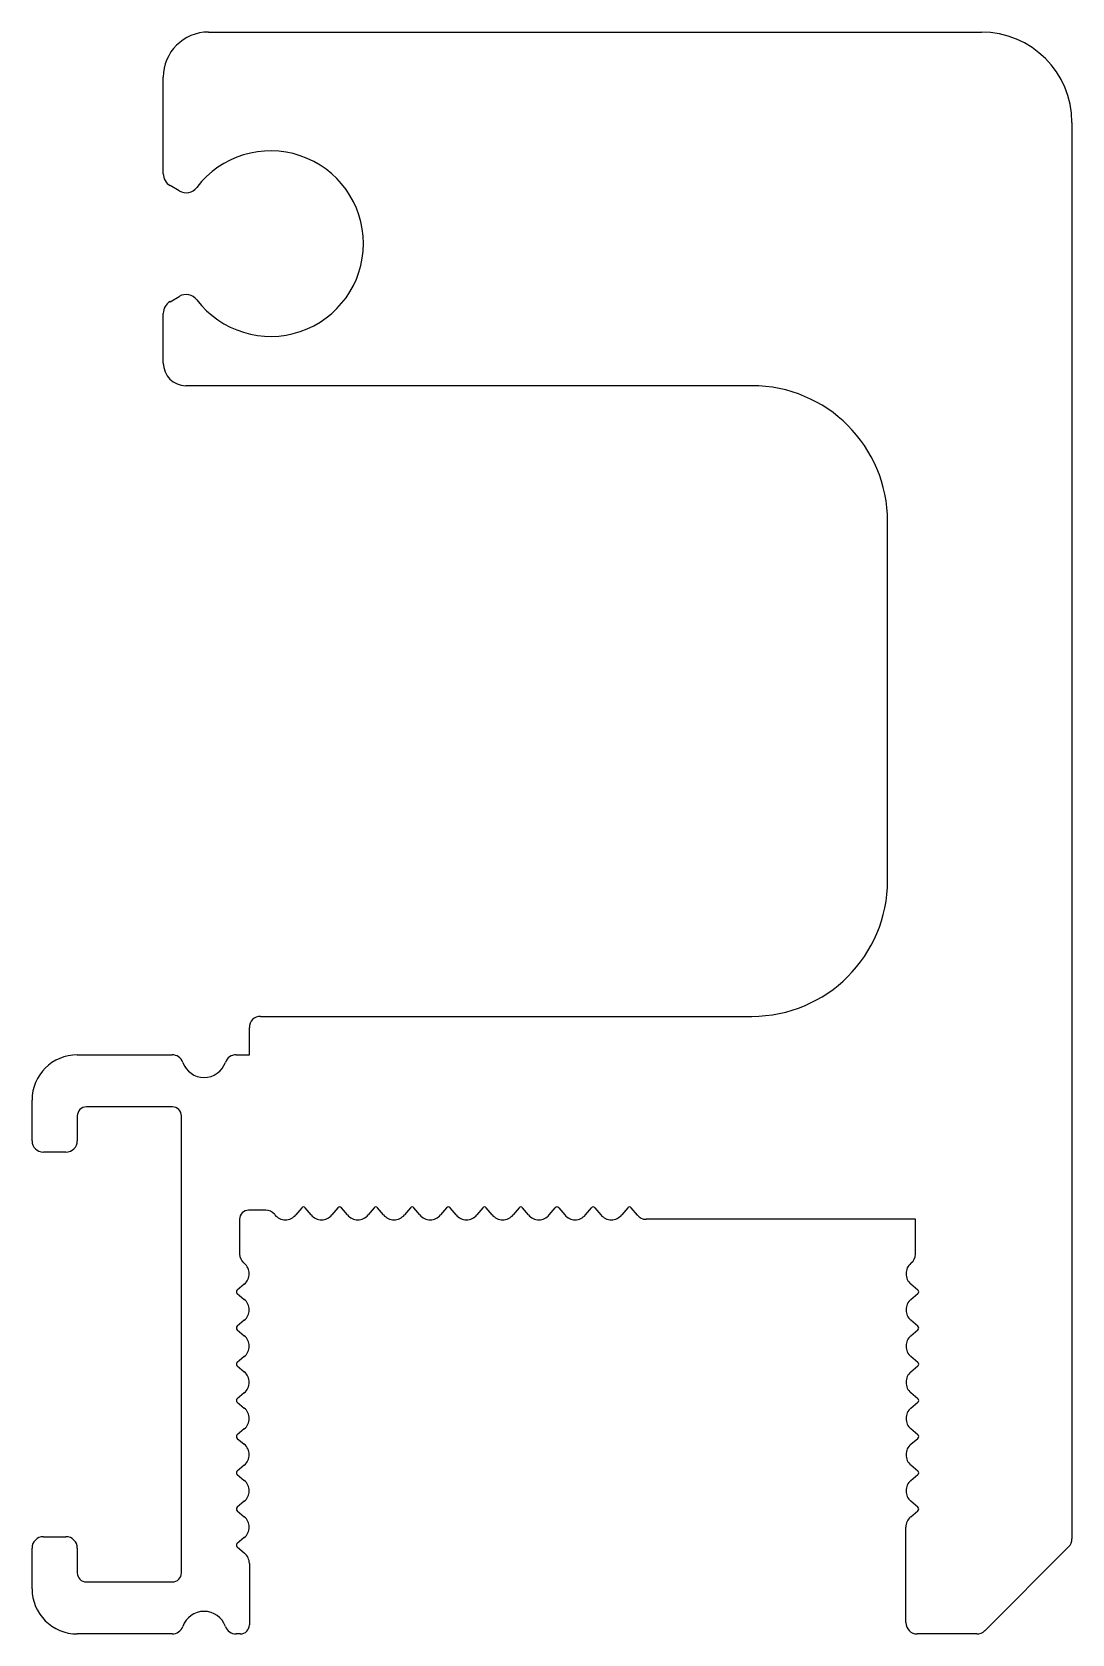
# Model space of a CAD drawing. Extents: x 827.8 to 850.7, y 524.8 to 560.2.
import ezdxf

# ---------------------------------------------------------------- set-up
doc = ezdxf.new("R2010")
doc.units = 0
doc.layers.get('0').update_dxf_attribs({"linetype": 'CONTINUOUS'})

msp = doc.modelspace()

# ---------------------------------------------------------------- linework, layer by layer
for p, q in [((831.664, 560.247), (848.736, 560.247)), ((830.664, 557.114), (830.664, 559.247)), ((850.736, 558.247), (850.736, 526.947)), ((831.018, 556.736), (830.814, 556.854)), ((830.814, 554.287), (831.018, 554.405)), ((830.664, 552.931), (830.664, 554.028)), ((843.664, 552.431), (831.164, 552.431)), ((846.664, 541.493), (846.664, 549.431)), ((832.816, 538.493), (843.664, 538.493)), ((832.566, 537.643), (832.566, 538.243)), ((828.766, 537.643), (830.859, 537.643)), ((832.274, 537.643), (832.566, 537.643)), ((827.766, 535.743), (827.766, 536.643)), ((830.866, 536.493), (828.966, 536.493)), ((828.766, 536.293), (828.766, 535.743)), ((831.066, 526.193), (831.066, 536.293)), ((828.516, 535.493), (828.016, 535.493)), ((833.723, 534.262), (833.591, 534.105)), ((833.932, 534.105), (833.8, 534.262)), ((834.523, 534.262), (834.391, 534.105)), ((834.732, 534.105), (834.6, 534.262)), ((835.323, 534.262), (835.191, 534.105)), ((835.532, 534.105), (835.4, 534.262)), ((836.123, 534.262), (835.991, 534.105)), ((836.332, 534.105), (836.2, 534.262)), ((836.923, 534.262), (836.791, 534.105)), ((837.132, 534.105), (837, 534.262)), ((837.723, 534.262), (837.591, 534.105)), ((837.932, 534.105), (837.8, 534.262)), ((838.523, 534.262), (838.391, 534.105)), ((838.732, 534.105), (838.6, 534.262)), ((839.191, 534.105), (839.323, 534.262)), ((839.4, 534.262), (839.532, 534.105)), ((839.991, 534.105), (840.123, 534.262)), ((840.2, 534.262), (840.332, 534.105)), ((840.923, 534.262), (840.791, 534.105)), ((841.138, 534.097), (841, 534.262)), ((832.351, 534.008), (832.351, 533.238)), ((832.928, 534.208), (832.551, 534.208)), ((833.132, 534.105), (833.12, 534.119)), ((847.277, 534.008), (841.329, 534.008)), ((847.277, 533.234), (847.277, 534.008)), ((832.441, 533.046), (832.455, 533.035)), ((847.178, 533.035), (847.188, 533.043)), ((832.455, 532.575), (832.298, 532.443)), ((847.335, 532.443), (847.178, 532.575)), ((832.298, 532.366), (832.455, 532.235)), ((847.178, 532.235), (847.335, 532.366)), ((832.455, 531.775), (832.298, 531.643)), ((847.335, 531.643), (847.178, 531.775)), ((832.298, 531.566), (832.455, 531.435)), ((847.178, 531.435), (847.335, 531.566)), ((832.455, 530.975), (832.298, 530.843)), ((832.298, 530.766), (832.455, 530.635)), ((847.335, 530.843), (847.178, 530.975)), ((847.178, 530.635), (847.335, 530.766)), ((832.455, 530.175), (832.298, 530.043)), ((847.335, 530.043), (847.178, 530.175)), ((832.298, 529.966), (832.455, 529.835)), ((847.178, 529.835), (847.335, 529.966)), ((832.455, 529.375), (832.298, 529.243)), ((847.335, 529.243), (847.178, 529.375)), ((832.298, 529.166), (832.455, 529.035)), ((847.178, 529.035), (847.335, 529.166)), ((832.455, 528.575), (832.298, 528.443)), ((847.335, 528.443), (847.178, 528.575)), ((832.298, 528.366), (832.455, 528.235)), ((847.178, 528.235), (847.335, 528.366)), ((832.455, 527.775), (832.298, 527.643)), ((832.298, 527.566), (832.455, 527.435)), ((847.174, 527.431), (847.335, 527.566)), ((847.335, 527.643), (847.178, 527.775)), ((847.066, 525.093), (847.066, 527.201)), ((828.016, 526.993), (828.516, 526.993)), ((832.455, 526.975), (832.298, 526.843)), ((827.766, 525.843), (827.766, 526.743)), ((828.766, 526.743), (828.766, 526.193)), ((832.298, 526.766), (832.459, 526.631)), ((850.663, 526.77), (848.809, 524.916)), ((832.566, 526.401), (832.566, 525.043)), ((828.966, 525.993), (830.866, 525.993)), ((830.859, 524.843), (828.766, 524.843)), ((832.366, 524.843), (832.274, 524.843)), ((848.633, 524.843), (847.316, 524.843))]:
    msp.add_line(p, q)
for centre, radius, start, end in [((831.664, 559.247), 1, 90, 180), ((848.736, 558.247), 2, 0, 90), ((833.036, 555.571), 2.05, 217.3344, 142.6656), ((830.964, 557.114), 0.3, 180, 240), ((831.168, 556.996), 0.3, 240, 322.6656), ((831.168, 554.145), 0.3, 37.3344, 120), ((830.964, 554.028), 0.3, 120, 180), ((831.164, 552.931), 0.5, 180, 270), ((843.664, 549.431), 3, 0, 90), ((843.664, 541.493), 3, 270, 0), ((832.816, 538.243), 0.25, 90, 180), ((828.766, 536.643), 1, 90, 180), ((830.859, 537.393), 0.25, 19.4712, 90), ((831.566, 537.643), 0.5, 199.4712, 340.5288), ((832.274, 537.393), 0.25, 90, 160.5288), ((828.966, 536.293), 0.2, 90, 180), ((830.866, 536.293), 0.2, 360, 90), ((828.016, 535.743), 0.25, 180, 270), ((828.516, 535.743), 0.25, 270, 0), ((833.761, 534.23), 0.05, 40, 140), ((834.561, 534.23), 0.05, 40, 140), ((835.361, 534.23), 0.05, 40, 140), ((836.161, 534.23), 0.05, 40, 140), ((836.961, 534.23), 0.05, 40, 140), ((837.761, 534.23), 0.05, 40, 140), ((838.561, 534.23), 0.05, 40, 140), ((839.361, 534.23), 0.05, 40, 140), ((840.161, 534.23), 0.05, 40, 140), ((840.961, 534.23), 0.05, 40, 140), ((832.551, 534.008), 0.2, 90, 180), ((832.928, 533.958), 0.25, 40, 90), ((833.361, 534.297), 0.3, 220, 320), ((834.161, 534.297), 0.3, 220, 320), ((834.961, 534.297), 0.3, 220, 320), ((835.761, 534.297), 0.3, 220, 320), ((836.561, 534.297), 0.3, 220, 320), ((837.361, 534.297), 0.3, 220, 320), ((838.161, 534.297), 0.3, 220, 320), ((838.961, 534.297), 0.3, 220, 320), ((839.761, 534.297), 0.3, 220, 320), ((840.561, 534.297), 0.3, 220, 320), ((841.329, 534.258), 0.25, 220, 270), ((832.601, 533.238), 0.25, 180, 230), ((847.027, 533.234), 0.25, 310, 0), ((832.262, 532.805), 0.3, 310, 50), ((847.371, 532.805), 0.3, 130, 230), ((832.33, 532.405), 0.05, 130, 230), ((832.262, 532.005), 0.3, 310, 50), ((847.371, 532.005), 0.3, 130, 230), ((847.303, 532.405), 0.05, 310, 50), ((832.33, 531.605), 0.05, 130, 230), ((832.262, 531.205), 0.3, 310, 50), ((847.371, 531.205), 0.3, 130, 230), ((847.303, 531.605), 0.05, 310, 50), ((832.33, 530.805), 0.05, 130, 230), ((847.303, 530.805), 0.05, 310, 50), ((832.262, 530.405), 0.3, 310, 50), ((847.371, 530.405), 0.3, 130, 230), ((832.33, 530.005), 0.05, 130, 230), ((847.303, 530.005), 0.05, 310, 50), ((832.262, 529.605), 0.3, 310, 50), ((847.371, 529.605), 0.3, 130, 230), ((832.33, 529.205), 0.05, 130, 230), ((832.262, 528.805), 0.3, 310, 50), ((847.371, 528.805), 0.3, 130, 230), ((847.303, 529.205), 0.05, 310, 50), ((832.33, 528.405), 0.05, 130, 230), ((832.262, 528.005), 0.3, 310, 50), ((847.371, 528.005), 0.3, 130, 230), ((847.303, 528.405), 0.05, 310, 50), ((832.33, 527.605), 0.05, 130, 230), ((847.303, 527.605), 0.05, 310, 50), ((832.262, 527.205), 0.3, 310, 50), ((847.366, 527.201), 0.3, 130, 180), ((828.016, 526.743), 0.25, 90, 180), ((828.516, 526.743), 0.25, 0, 90), ((832.33, 526.805), 0.05, 130, 230), ((850.486, 526.947), 0.25, 315, 0), ((832.266, 526.401), 0.3, 0, 50), ((828.966, 526.193), 0.2, 180, 270), ((830.866, 526.193), 0.2, 270, 360), ((828.766, 525.843), 1, 180, 270), ((831.566, 524.843), 0.5, 19.4712, 160.5288), ((832.366, 525.043), 0.2, 270, 0), ((847.316, 525.093), 0.25, 180, 270), ((830.859, 525.093), 0.25, 270, 340.5288), ((832.274, 525.093), 0.25, 199.4712, 270), ((848.633, 525.093), 0.25, 270, 315)]:
    msp.add_arc(centre, radius, start, end)

doc.saveas('drawing.dxf')
